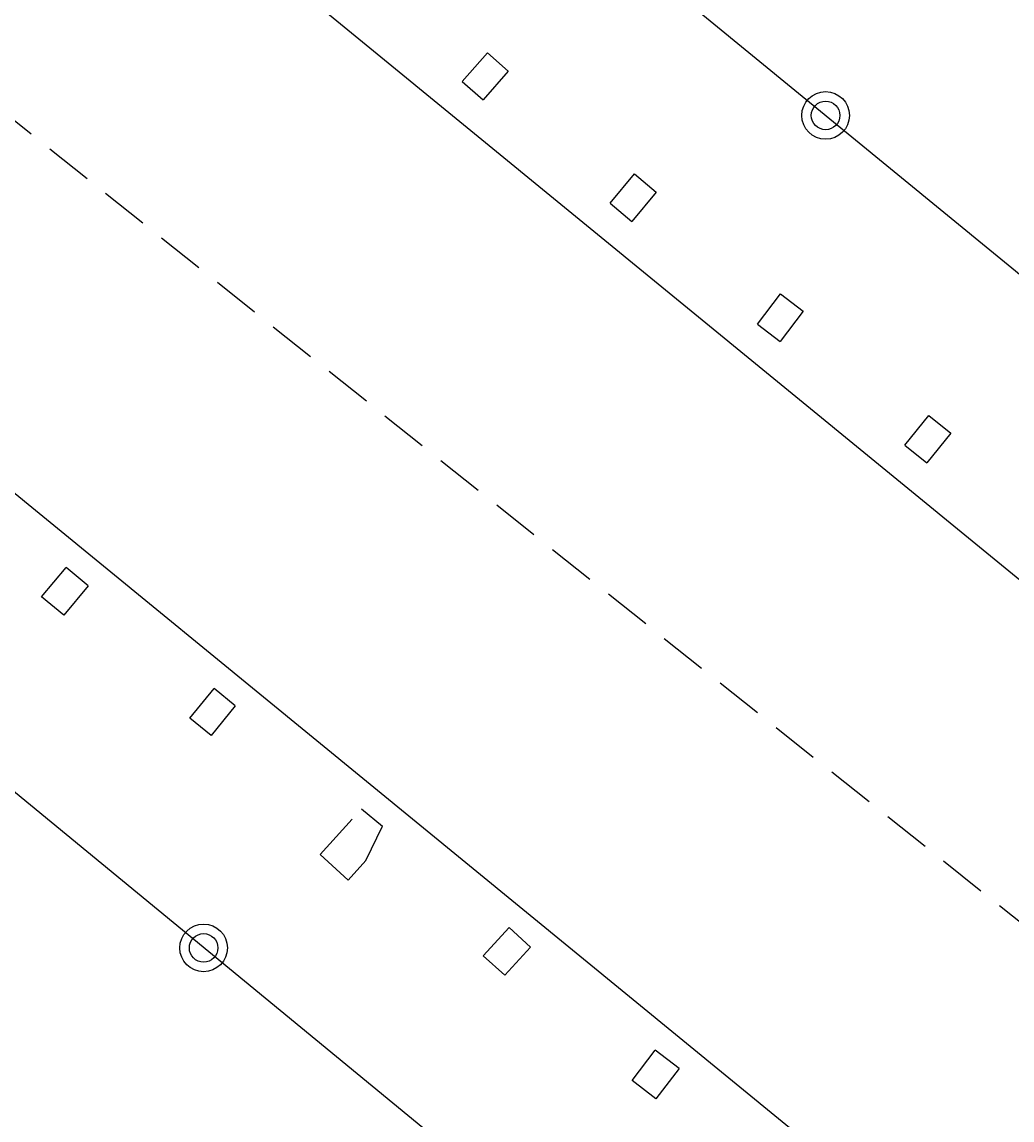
# Model space of a CAD drawing. Header units: millimetres. Extents: x 133000 to 134000, y 143000 to 144000.
# Drawn here: x 133429.76 to 133440.15, y 143520.55 to 143532.08 of the extents above; entities that cross this region are included whole.
import ezdxf

# ---------------------------------------------------------------- set-up
doc = ezdxf.new("R2010")
doc.units = ezdxf.units.MM
doc.linetypes.add('DASHED', pattern=[0.75, 0.5, -0.25])
doc.layers.get('0').update_dxf_attribs({"linetype": 'CONTINUOUS'})
for name, color, linetype in [('W0001', 6, 'DASHED'), ('W0112', 1, 'DASHED'), ('W0310', 3, 'CONTINUOUS'), ('W0322', 7, 'CONTINUOUS')]:
    doc.layers.add(name, color=color, linetype=linetype)
doc.linetypes.add('ZIGZAG', pattern='A,0.00254,-5.08,[131,ltypeshp.shx,S=5.08,R=0,X=-5.08,Y=0],-10.16,[131,ltypeshp.shx,S=5.08,R=180,X=5.08,Y=0],-5.08', length=20.32254)

# ---------------------------------------------------------------- blocks, each defined once
blk = doc.blocks.new('t322o')
at = {"color": 0, "linetype": 'Continuous'}
for radius in [0.25, 0.15]:
    blk.add_circle((0, 0), radius, dxfattribs=at)

msp = doc.modelspace()

# ---------------------------------------------------------------- linework, layer by layer
at = {"layer": 'W0001'}
msp.add_lwpolyline([(133580.059, 143366.767), (133585.968, 143369.599), (133591.434, 143373.411), (133595.886, 143376.989), (133595.96, 143387.09), (133595.959, 143400.914), (133585.436, 143410.84), (133563.072, 143426.437), (133538.29, 143444.926), (133507.926, 143468.629), (133493.844, 143478.552), (133482.183, 143489.164), (133458.598, 143508.004), (133427.776, 143532.555), (133397.513, 143556.847), (133378.352, 143572.04)], dxfattribs=at)
at = {"layer": 'W0112'}
for points in [[(133434.38, 143531.454), (133434.645, 143531.754), (133434.863, 143531.561), (133434.599, 143531.261), (133434.599, 143531.261), (133434.599, 143531.261), (133434.599, 143531.261), (133434.599, 143531.261), (133434.599, 143531.261), (133434.599, 143531.261), (133434.599, 143531.261), (133434.599, 143531.261), (133434.599, 143531.261), (133434.599, 143531.261), (133434.599, 143531.261), (133434.599, 143531.261), (133434.599, 143531.261), (133434.599, 143531.261), (133434.599, 143531.261), (133434.599, 143531.261), (133434.599, 143531.261), (133434.599, 143531.261), (133434.599, 143531.261), (133434.599, 143531.261), (133434.599, 143531.261), (133434.599, 143531.261), (133434.599, 143531.261), (133434.599, 143531.261), (133434.599, 143531.261), (133434.599, 143531.261), (133434.599, 143531.261), (133434.599, 143531.261), (133434.599, 143531.261), (133434.599, 143531.261), (133434.599, 143531.261), (133434.599, 143531.261), (133434.599, 143531.261), (133434.599, 143531.261), (133434.599, 143531.261), (133434.599, 143531.261), (133434.599, 143531.261), (133434.599, 143531.261), (133434.599, 143531.261), (133434.599, 143531.261), (133434.599, 143531.261), (133434.599, 143531.261), (133434.599, 143531.261), (133434.599, 143531.261), (133434.599, 143531.261), (133434.599, 143531.261), (133434.599, 143531.261), (133434.599, 143531.261), (133434.599, 143531.261), (133434.599, 143531.261), (133434.599, 143531.261), (133434.599, 143531.261), (133434.599, 143531.261), (133434.599, 143531.261), (133434.599, 143531.261), (133434.599, 143531.261), (133434.599, 143531.261), (133434.599, 143531.261), (133434.599, 143531.261), (133434.599, 143531.261), (133434.599, 143531.261), (133434.599, 143531.261), (133434.599, 143531.261), (133434.599, 143531.261), (133434.599, 143531.261), (133434.599, 143531.261), (133434.599, 143531.261), (133434.599, 143531.261), (133434.599, 143531.261), (133434.599, 143531.261), (133434.599, 143531.261), (133434.599, 143531.261), (133434.599, 143531.261), (133434.599, 143531.261), (133434.599, 143531.261), (133434.599, 143531.261), (133434.599, 143531.261), (133434.599, 143531.261), (133434.599, 143531.261), (133434.599, 143531.261), (133434.599, 143531.261), (133434.599, 143531.261), (133434.599, 143531.261), (133434.599, 143531.261), (133434.599, 143531.261), (133434.599, 143531.261), (133434.599, 143531.261), (133434.599, 143531.261), (133434.599, 143531.261), (133434.599, 143531.261), (133434.599, 143531.261), (133434.599, 143531.261), (133434.599, 143531.261), (133434.599, 143531.261), (133434.599, 143531.261), (133434.599, 143531.261), (133434.599, 143531.261), (133434.599, 143531.261), (133434.599, 143531.261), (133434.599, 143531.261), (133434.599, 143531.261), (133434.599, 143531.261), (133434.599, 143531.261), (133434.599, 143531.261), (133434.599, 143531.261), (133434.599, 143531.261), (133434.599, 143531.261), (133434.599, 143531.261), (133434.599, 143531.261), (133434.599, 143531.261), (133434.599, 143531.261), (133434.599, 143531.261), (133434.599, 143531.261), (133434.599, 143531.261), (133434.599, 143531.261), (133434.599, 143531.261)], [(133434.38, 143531.454), (133434.599, 143531.261), (133434.599, 143531.261), (133434.599, 143531.261), (133434.599, 143531.261), (133434.599, 143531.261), (133434.599, 143531.261), (133434.599, 143531.261), (133434.599, 143531.261), (133434.599, 143531.261), (133434.599, 143531.261), (133434.599, 143531.261), (133434.599, 143531.261), (133434.599, 143531.261), (133434.599, 143531.261), (133434.599, 143531.261), (133434.599, 143531.261), (133434.599, 143531.261), (133434.599, 143531.261), (133434.599, 143531.261), (133434.599, 143531.261), (133434.599, 143531.261), (133434.599, 143531.261), (133434.599, 143531.261), (133434.599, 143531.261), (133434.599, 143531.261), (133434.599, 143531.261), (133434.599, 143531.261), (133434.599, 143531.261), (133434.599, 143531.261), (133434.599, 143531.261), (133434.599, 143531.261), (133434.599, 143531.261), (133434.599, 143531.261), (133434.599, 143531.261), (133434.599, 143531.261), (133434.599, 143531.261), (133434.599, 143531.261), (133434.599, 143531.261), (133434.599, 143531.261), (133434.599, 143531.261), (133434.599, 143531.261), (133434.599, 143531.261), (133434.599, 143531.261), (133434.599, 143531.261), (133434.599, 143531.261), (133434.599, 143531.261), (133434.599, 143531.261), (133434.599, 143531.261), (133434.599, 143531.261), (133434.599, 143531.261), (133434.599, 143531.261), (133434.599, 143531.261), (133434.599, 143531.261), (133434.599, 143531.261), (133434.599, 143531.261), (133434.599, 143531.261), (133434.599, 143531.261), (133434.599, 143531.261), (133434.599, 143531.261), (133434.599, 143531.261), (133434.599, 143531.261), (133434.599, 143531.261), (133434.599, 143531.261), (133434.599, 143531.261), (133434.599, 143531.261), (133434.599, 143531.261), (133434.599, 143531.261), (133434.599, 143531.261), (133434.599, 143531.261), (133434.599, 143531.261), (133434.599, 143531.261), (133434.599, 143531.261), (133434.599, 143531.261), (133434.599, 143531.261), (133434.599, 143531.261), (133434.599, 143531.261), (133434.599, 143531.261), (133434.599, 143531.261), (133434.599, 143531.261), (133434.599, 143531.261), (133434.599, 143531.261), (133434.599, 143531.261), (133434.599, 143531.261), (133434.599, 143531.261), (133434.599, 143531.261), (133434.599, 143531.261), (133434.599, 143531.261), (133434.599, 143531.261), (133434.599, 143531.261), (133434.599, 143531.261), (133434.599, 143531.261), (133434.599, 143531.261), (133434.599, 143531.261), (133434.599, 143531.261), (133434.599, 143531.261), (133434.599, 143531.261), (133434.599, 143531.261), (133434.599, 143531.261), (133434.599, 143531.261), (133434.599, 143531.261), (133434.599, 143531.261), (133434.599, 143531.261), (133434.599, 143531.261), (133434.599, 143531.261), (133434.599, 143531.261), (133434.599, 143531.261), (133434.599, 143531.261), (133434.599, 143531.261), (133434.599, 143531.261), (133434.599, 143531.261), (133434.599, 143531.261), (133434.599, 143531.261), (133434.599, 143531.261), (133434.599, 143531.261), (133434.599, 143531.261), (133434.599, 143531.261), (133434.599, 143531.261), (133434.599, 143531.261), (133434.599, 143531.261)], [(133435.931, 143530.177), (133436.187, 143530.485), (133436.416, 143530.294), (133436.161, 143529.986), (133436.161, 143529.986), (133436.161, 143529.986), (133436.161, 143529.986), (133436.161, 143529.986), (133436.161, 143529.986), (133436.161, 143529.986), (133436.161, 143529.986), (133436.161, 143529.986), (133436.161, 143529.986), (133436.161, 143529.986), (133436.161, 143529.986), (133436.161, 143529.986), (133436.161, 143529.986), (133436.161, 143529.986), (133436.161, 143529.986), (133436.161, 143529.986), (133436.161, 143529.986), (133436.161, 143529.986), (133436.161, 143529.986), (133436.161, 143529.986), (133436.161, 143529.986), (133436.161, 143529.986), (133436.161, 143529.986), (133436.161, 143529.986), (133436.161, 143529.986), (133436.161, 143529.986), (133436.161, 143529.986), (133436.161, 143529.986), (133436.161, 143529.986), (133436.161, 143529.986), (133436.161, 143529.986), (133436.161, 143529.986), (133436.161, 143529.986), (133436.161, 143529.986), (133436.161, 143529.986), (133436.161, 143529.986), (133436.161, 143529.986), (133436.161, 143529.986), (133436.161, 143529.986), (133436.161, 143529.986), (133436.161, 143529.986), (133436.161, 143529.986), (133436.161, 143529.986), (133436.161, 143529.986), (133436.161, 143529.986), (133436.161, 143529.986), (133436.161, 143529.986), (133436.161, 143529.986), (133436.161, 143529.986), (133436.161, 143529.986), (133436.161, 143529.986), (133436.161, 143529.986), (133436.161, 143529.986), (133436.161, 143529.986), (133436.161, 143529.986), (133436.161, 143529.986), (133436.161, 143529.986), (133436.161, 143529.986), (133436.161, 143529.986), (133436.161, 143529.986), (133436.161, 143529.986), (133436.161, 143529.986), (133436.161, 143529.986), (133436.161, 143529.986), (133436.161, 143529.986), (133436.161, 143529.986), (133436.161, 143529.986), (133436.161, 143529.986), (133436.161, 143529.986), (133436.161, 143529.986), (133436.161, 143529.986), (133436.161, 143529.986), (133436.161, 143529.986), (133436.161, 143529.986), (133436.161, 143529.986), (133436.161, 143529.986), (133436.161, 143529.986), (133436.161, 143529.986), (133436.161, 143529.986), (133436.161, 143529.986), (133436.161, 143529.986), (133436.161, 143529.986), (133436.161, 143529.986), (133436.161, 143529.986), (133436.161, 143529.986), (133436.161, 143529.986), (133436.161, 143529.986), (133436.161, 143529.986), (133436.161, 143529.986), (133436.161, 143529.986), (133436.161, 143529.986), (133436.161, 143529.986), (133436.161, 143529.986), (133436.161, 143529.986), (133436.161, 143529.986), (133436.161, 143529.986), (133436.161, 143529.986), (133436.161, 143529.986), (133436.161, 143529.986), (133436.161, 143529.986), (133436.161, 143529.986), (133436.161, 143529.986), (133436.161, 143529.986), (133436.161, 143529.986), (133436.161, 143529.986), (133436.161, 143529.986), (133436.161, 143529.986), (133436.161, 143529.986), (133436.161, 143529.986), (133436.161, 143529.986), (133436.161, 143529.986), (133436.161, 143529.986), (133436.161, 143529.986), (133436.161, 143529.986), (133436.161, 143529.986), (133436.161, 143529.986)], [(133435.931, 143530.177), (133436.161, 143529.986), (133436.161, 143529.986), (133436.161, 143529.986), (133436.161, 143529.986), (133436.161, 143529.986), (133436.161, 143529.986), (133436.161, 143529.986), (133436.161, 143529.986), (133436.161, 143529.986), (133436.161, 143529.986), (133436.161, 143529.986), (133436.161, 143529.986), (133436.161, 143529.986), (133436.161, 143529.986), (133436.161, 143529.986), (133436.161, 143529.986), (133436.161, 143529.986), (133436.161, 143529.986), (133436.161, 143529.986), (133436.161, 143529.986), (133436.161, 143529.986), (133436.161, 143529.986), (133436.161, 143529.986), (133436.161, 143529.986), (133436.161, 143529.986), (133436.161, 143529.986), (133436.161, 143529.986), (133436.161, 143529.986), (133436.161, 143529.986), (133436.161, 143529.986), (133436.161, 143529.986), (133436.161, 143529.986), (133436.161, 143529.986), (133436.161, 143529.986), (133436.161, 143529.986), (133436.161, 143529.986), (133436.161, 143529.986), (133436.161, 143529.986), (133436.161, 143529.986), (133436.161, 143529.986), (133436.161, 143529.986), (133436.161, 143529.986), (133436.161, 143529.986), (133436.161, 143529.986), (133436.161, 143529.986), (133436.161, 143529.986), (133436.161, 143529.986), (133436.161, 143529.986), (133436.161, 143529.986), (133436.161, 143529.986), (133436.161, 143529.986), (133436.161, 143529.986), (133436.161, 143529.986), (133436.161, 143529.986), (133436.161, 143529.986), (133436.161, 143529.986), (133436.161, 143529.986), (133436.161, 143529.986), (133436.161, 143529.986), (133436.161, 143529.986), (133436.161, 143529.986), (133436.161, 143529.986), (133436.161, 143529.986), (133436.161, 143529.986), (133436.161, 143529.986), (133436.161, 143529.986), (133436.161, 143529.986), (133436.161, 143529.986), (133436.161, 143529.986), (133436.161, 143529.986), (133436.161, 143529.986), (133436.161, 143529.986), (133436.161, 143529.986), (133436.161, 143529.986), (133436.161, 143529.986), (133436.161, 143529.986), (133436.161, 143529.986), (133436.161, 143529.986), (133436.161, 143529.986), (133436.161, 143529.986), (133436.161, 143529.986), (133436.161, 143529.986), (133436.161, 143529.986), (133436.161, 143529.986), (133436.161, 143529.986), (133436.161, 143529.986), (133436.161, 143529.986), (133436.161, 143529.986), (133436.161, 143529.986), (133436.161, 143529.986), (133436.161, 143529.986), (133436.161, 143529.986), (133436.161, 143529.986), (133436.161, 143529.986), (133436.161, 143529.986), (133436.161, 143529.986), (133436.161, 143529.986), (133436.161, 143529.986), (133436.161, 143529.986), (133436.161, 143529.986), (133436.161, 143529.986), (133436.161, 143529.986), (133436.161, 143529.986), (133436.161, 143529.986), (133436.161, 143529.986), (133436.161, 143529.986), (133436.161, 143529.986), (133436.161, 143529.986), (133436.161, 143529.986), (133436.161, 143529.986), (133436.161, 143529.986), (133436.161, 143529.986), (133436.161, 143529.986), (133436.161, 143529.986), (133436.161, 143529.986), (133436.161, 143529.986), (133436.161, 143529.986), (133436.161, 143529.986), (133436.161, 143529.986)], [(133437.479, 143528.907), (133437.721, 143529.225), (133437.96, 143529.044), (133437.718, 143528.725), (133437.718, 143528.725), (133437.718, 143528.725), (133437.718, 143528.725), (133437.718, 143528.725), (133437.718, 143528.725), (133437.718, 143528.725), (133437.718, 143528.725), (133437.718, 143528.725), (133437.718, 143528.725), (133437.718, 143528.725), (133437.718, 143528.725), (133437.718, 143528.725), (133437.718, 143528.725), (133437.718, 143528.725), (133437.718, 143528.725), (133437.718, 143528.725), (133437.718, 143528.725), (133437.718, 143528.725), (133437.718, 143528.725), (133437.718, 143528.725), (133437.718, 143528.725), (133437.718, 143528.725), (133437.718, 143528.725), (133437.718, 143528.725), (133437.718, 143528.725), (133437.718, 143528.725), (133437.718, 143528.725), (133437.718, 143528.725), (133437.718, 143528.725), (133437.718, 143528.725), (133437.718, 143528.725), (133437.718, 143528.725), (133437.718, 143528.725), (133437.718, 143528.725), (133437.718, 143528.725), (133437.718, 143528.725), (133437.718, 143528.725), (133437.718, 143528.725), (133437.718, 143528.725), (133437.718, 143528.725), (133437.718, 143528.725), (133437.718, 143528.725), (133437.718, 143528.725), (133437.718, 143528.725), (133437.718, 143528.725), (133437.718, 143528.725), (133437.718, 143528.725), (133437.718, 143528.725), (133437.718, 143528.725), (133437.718, 143528.725), (133437.718, 143528.725), (133437.718, 143528.725), (133437.718, 143528.725), (133437.718, 143528.725), (133437.718, 143528.725), (133437.718, 143528.725), (133437.718, 143528.725), (133437.718, 143528.725), (133437.718, 143528.725), (133437.718, 143528.725), (133437.718, 143528.725), (133437.718, 143528.725), (133437.718, 143528.725), (133437.718, 143528.725), (133437.718, 143528.725), (133437.718, 143528.725), (133437.718, 143528.725), (133437.718, 143528.725), (133437.718, 143528.725), (133437.718, 143528.725), (133437.718, 143528.725), (133437.718, 143528.725), (133437.718, 143528.725), (133437.718, 143528.725), (133437.718, 143528.725), (133437.718, 143528.725), (133437.718, 143528.725), (133437.718, 143528.725), (133437.718, 143528.725), (133437.718, 143528.725), (133437.718, 143528.725), (133437.718, 143528.725), (133437.718, 143528.725), (133437.718, 143528.725), (133437.718, 143528.725), (133437.718, 143528.725), (133437.718, 143528.725), (133437.718, 143528.725), (133437.718, 143528.725), (133437.718, 143528.725), (133437.718, 143528.725), (133437.718, 143528.725), (133437.718, 143528.725), (133437.718, 143528.725), (133437.718, 143528.725), (133437.718, 143528.725), (133437.718, 143528.725), (133437.718, 143528.725), (133437.718, 143528.725), (133437.718, 143528.725), (133437.718, 143528.725), (133437.718, 143528.725), (133437.718, 143528.725), (133437.718, 143528.725), (133437.718, 143528.725), (133437.718, 143528.725), (133437.718, 143528.725), (133437.718, 143528.725), (133437.718, 143528.725), (133437.718, 143528.725), (133437.718, 143528.725), (133437.718, 143528.725), (133437.718, 143528.725), (133437.718, 143528.725), (133437.718, 143528.725), (133437.718, 143528.725)], [(133437.479, 143528.907), (133437.718, 143528.725), (133437.718, 143528.725), (133437.718, 143528.725), (133437.718, 143528.725), (133437.718, 143528.725), (133437.718, 143528.725), (133437.718, 143528.725), (133437.718, 143528.725), (133437.718, 143528.725), (133437.718, 143528.725), (133437.718, 143528.725), (133437.718, 143528.725), (133437.718, 143528.725), (133437.718, 143528.725), (133437.718, 143528.725), (133437.718, 143528.725), (133437.718, 143528.725), (133437.718, 143528.725), (133437.718, 143528.725), (133437.718, 143528.725), (133437.718, 143528.725), (133437.718, 143528.725), (133437.718, 143528.725), (133437.718, 143528.725), (133437.718, 143528.725), (133437.718, 143528.725), (133437.718, 143528.725), (133437.718, 143528.725), (133437.718, 143528.725), (133437.718, 143528.725), (133437.718, 143528.725), (133437.718, 143528.725), (133437.718, 143528.725), (133437.718, 143528.725), (133437.718, 143528.725), (133437.718, 143528.725), (133437.718, 143528.725), (133437.718, 143528.725), (133437.718, 143528.725), (133437.718, 143528.725), (133437.718, 143528.725), (133437.718, 143528.725), (133437.718, 143528.725), (133437.718, 143528.725), (133437.718, 143528.725), (133437.718, 143528.725), (133437.718, 143528.725), (133437.718, 143528.725), (133437.718, 143528.725), (133437.718, 143528.725), (133437.718, 143528.725), (133437.718, 143528.725), (133437.718, 143528.725), (133437.718, 143528.725), (133437.718, 143528.725), (133437.718, 143528.725), (133437.718, 143528.725), (133437.718, 143528.725), (133437.718, 143528.725), (133437.718, 143528.725), (133437.718, 143528.725), (133437.718, 143528.725), (133437.718, 143528.725), (133437.718, 143528.725), (133437.718, 143528.725), (133437.718, 143528.725), (133437.718, 143528.725), (133437.718, 143528.725), (133437.718, 143528.725), (133437.718, 143528.725), (133437.718, 143528.725), (133437.718, 143528.725), (133437.718, 143528.725), (133437.718, 143528.725), (133437.718, 143528.725), (133437.718, 143528.725), (133437.718, 143528.725), (133437.718, 143528.725), (133437.718, 143528.725), (133437.718, 143528.725), (133437.718, 143528.725), (133437.718, 143528.725), (133437.718, 143528.725), (133437.718, 143528.725), (133437.718, 143528.725), (133437.718, 143528.725), (133437.718, 143528.725), (133437.718, 143528.725), (133437.718, 143528.725), (133437.718, 143528.725), (133437.718, 143528.725), (133437.718, 143528.725), (133437.718, 143528.725), (133437.718, 143528.725), (133437.718, 143528.725), (133437.718, 143528.725), (133437.718, 143528.725), (133437.718, 143528.725), (133437.718, 143528.725), (133437.718, 143528.725), (133437.718, 143528.725), (133437.718, 143528.725), (133437.718, 143528.725), (133437.718, 143528.725), (133437.718, 143528.725), (133437.718, 143528.725), (133437.718, 143528.725), (133437.718, 143528.725), (133437.718, 143528.725), (133437.718, 143528.725), (133437.718, 143528.725), (133437.718, 143528.725), (133437.718, 143528.725), (133437.718, 143528.725), (133437.718, 143528.725), (133437.718, 143528.725), (133437.718, 143528.725), (133437.718, 143528.725), (133437.718, 143528.725)], [(133439.027, 143527.638), (133439.278, 143527.949), (133439.51, 143527.762), (133439.259, 143527.451), (133439.259, 143527.451), (133439.259, 143527.451), (133439.259, 143527.451), (133439.259, 143527.451), (133439.259, 143527.451), (133439.259, 143527.451), (133439.259, 143527.451), (133439.259, 143527.451), (133439.259, 143527.451), (133439.259, 143527.451), (133439.259, 143527.451), (133439.259, 143527.451), (133439.259, 143527.451), (133439.259, 143527.451), (133439.259, 143527.451), (133439.259, 143527.451), (133439.259, 143527.451), (133439.259, 143527.451), (133439.259, 143527.451), (133439.259, 143527.451), (133439.259, 143527.451), (133439.259, 143527.451), (133439.259, 143527.451), (133439.259, 143527.451), (133439.259, 143527.451), (133439.259, 143527.451), (133439.259, 143527.451), (133439.259, 143527.451), (133439.259, 143527.451), (133439.259, 143527.451), (133439.259, 143527.451), (133439.259, 143527.451), (133439.259, 143527.451), (133439.259, 143527.451), (133439.259, 143527.451), (133439.259, 143527.451), (133439.259, 143527.451), (133439.259, 143527.451), (133439.259, 143527.451), (133439.259, 143527.451), (133439.259, 143527.451), (133439.259, 143527.451), (133439.259, 143527.451), (133439.259, 143527.451), (133439.259, 143527.451), (133439.259, 143527.451), (133439.259, 143527.451), (133439.259, 143527.451), (133439.259, 143527.451), (133439.259, 143527.451), (133439.259, 143527.451), (133439.259, 143527.451), (133439.259, 143527.451), (133439.259, 143527.451), (133439.259, 143527.451), (133439.259, 143527.451), (133439.259, 143527.451), (133439.259, 143527.451), (133439.259, 143527.451), (133439.259, 143527.451), (133439.259, 143527.451), (133439.259, 143527.451), (133439.259, 143527.451), (133439.259, 143527.451), (133439.259, 143527.451), (133439.259, 143527.451), (133439.259, 143527.451), (133439.259, 143527.451), (133439.259, 143527.451), (133439.259, 143527.451), (133439.259, 143527.451), (133439.259, 143527.451), (133439.259, 143527.451), (133439.259, 143527.451), (133439.259, 143527.451), (133439.259, 143527.451), (133439.259, 143527.451), (133439.259, 143527.451), (133439.259, 143527.451), (133439.259, 143527.451), (133439.259, 143527.451), (133439.259, 143527.451), (133439.259, 143527.451), (133439.259, 143527.451), (133439.259, 143527.451), (133439.259, 143527.451), (133439.259, 143527.451), (133439.259, 143527.451), (133439.259, 143527.451), (133439.259, 143527.451), (133439.259, 143527.451), (133439.259, 143527.451), (133439.259, 143527.451), (133439.259, 143527.451), (133439.259, 143527.451), (133439.259, 143527.451), (133439.259, 143527.451), (133439.259, 143527.451), (133439.259, 143527.451), (133439.259, 143527.451), (133439.259, 143527.451), (133439.259, 143527.451), (133439.259, 143527.451), (133439.259, 143527.451), (133439.259, 143527.451), (133439.259, 143527.451), (133439.259, 143527.451), (133439.259, 143527.451), (133439.259, 143527.451), (133439.259, 143527.451), (133439.259, 143527.451), (133439.259, 143527.451), (133439.259, 143527.451), (133439.259, 143527.451), (133439.259, 143527.451), (133439.259, 143527.451)], [(133439.027, 143527.638), (133439.259, 143527.451), (133439.259, 143527.451), (133439.259, 143527.451), (133439.259, 143527.451), (133439.259, 143527.451), (133439.259, 143527.451), (133439.259, 143527.451), (133439.259, 143527.451), (133439.259, 143527.451), (133439.259, 143527.451), (133439.259, 143527.451), (133439.259, 143527.451), (133439.259, 143527.451), (133439.259, 143527.451), (133439.259, 143527.451), (133439.259, 143527.451), (133439.259, 143527.451), (133439.259, 143527.451), (133439.259, 143527.451), (133439.259, 143527.451), (133439.259, 143527.451), (133439.259, 143527.451), (133439.259, 143527.451), (133439.259, 143527.451), (133439.259, 143527.451), (133439.259, 143527.451), (133439.259, 143527.451), (133439.259, 143527.451), (133439.259, 143527.451), (133439.259, 143527.451), (133439.259, 143527.451), (133439.259, 143527.451), (133439.259, 143527.451), (133439.259, 143527.451), (133439.259, 143527.451), (133439.259, 143527.451), (133439.259, 143527.451), (133439.259, 143527.451), (133439.259, 143527.451), (133439.259, 143527.451), (133439.259, 143527.451), (133439.259, 143527.451), (133439.259, 143527.451), (133439.259, 143527.451), (133439.259, 143527.451), (133439.259, 143527.451), (133439.259, 143527.451), (133439.259, 143527.451), (133439.259, 143527.451), (133439.259, 143527.451), (133439.259, 143527.451), (133439.259, 143527.451), (133439.259, 143527.451), (133439.259, 143527.451), (133439.259, 143527.451), (133439.259, 143527.451), (133439.259, 143527.451), (133439.259, 143527.451), (133439.259, 143527.451), (133439.259, 143527.451), (133439.259, 143527.451), (133439.259, 143527.451), (133439.259, 143527.451), (133439.259, 143527.451), (133439.259, 143527.451), (133439.259, 143527.451), (133439.259, 143527.451), (133439.259, 143527.451), (133439.259, 143527.451), (133439.259, 143527.451), (133439.259, 143527.451), (133439.259, 143527.451), (133439.259, 143527.451), (133439.259, 143527.451), (133439.259, 143527.451), (133439.259, 143527.451), (133439.259, 143527.451), (133439.259, 143527.451), (133439.259, 143527.451), (133439.259, 143527.451), (133439.259, 143527.451), (133439.259, 143527.451), (133439.259, 143527.451), (133439.259, 143527.451), (133439.259, 143527.451), (133439.259, 143527.451), (133439.259, 143527.451), (133439.259, 143527.451), (133439.259, 143527.451), (133439.259, 143527.451), (133439.259, 143527.451), (133439.259, 143527.451), (133439.259, 143527.451), (133439.259, 143527.451), (133439.259, 143527.451), (133439.259, 143527.451), (133439.259, 143527.451), (133439.259, 143527.451), (133439.259, 143527.451), (133439.259, 143527.451), (133439.259, 143527.451), (133439.259, 143527.451), (133439.259, 143527.451), (133439.259, 143527.451), (133439.259, 143527.451), (133439.259, 143527.451), (133439.259, 143527.451), (133439.259, 143527.451), (133439.259, 143527.451), (133439.259, 143527.451), (133439.259, 143527.451), (133439.259, 143527.451), (133439.259, 143527.451), (133439.259, 143527.451), (133439.259, 143527.451), (133439.259, 143527.451), (133439.259, 143527.451), (133439.259, 143527.451), (133439.259, 143527.451)], [(133430.452, 143526.159), (133430.197, 143525.851), (133429.963, 143526.045), (133430.219, 143526.353), (133430.219, 143526.353), (133430.219, 143526.353), (133430.219, 143526.353), (133430.219, 143526.353), (133430.219, 143526.353), (133430.219, 143526.353), (133430.219, 143526.353), (133430.219, 143526.353), (133430.219, 143526.353), (133430.219, 143526.353), (133430.219, 143526.353), (133430.219, 143526.353), (133430.219, 143526.353), (133430.219, 143526.353), (133430.219, 143526.353), (133430.219, 143526.353), (133430.219, 143526.353), (133430.219, 143526.353), (133430.219, 143526.353), (133430.219, 143526.353), (133430.219, 143526.353), (133430.219, 143526.353), (133430.219, 143526.353), (133430.219, 143526.353), (133430.219, 143526.353), (133430.219, 143526.353), (133430.219, 143526.353), (133430.219, 143526.353), (133430.219, 143526.353), (133430.219, 143526.353), (133430.219, 143526.353), (133430.219, 143526.353), (133430.219, 143526.353), (133430.219, 143526.353), (133430.219, 143526.353), (133430.219, 143526.353), (133430.219, 143526.353), (133430.219, 143526.353), (133430.219, 143526.353), (133430.219, 143526.353), (133430.219, 143526.353), (133430.219, 143526.353), (133430.219, 143526.353), (133430.219, 143526.353), (133430.219, 143526.353), (133430.219, 143526.353), (133430.219, 143526.353), (133430.219, 143526.353), (133430.219, 143526.353), (133430.219, 143526.353), (133430.219, 143526.353), (133430.219, 143526.353), (133430.219, 143526.353), (133430.219, 143526.353), (133430.219, 143526.353), (133430.219, 143526.353), (133430.219, 143526.353), (133430.219, 143526.353), (133430.219, 143526.353), (133430.219, 143526.353), (133430.219, 143526.353), (133430.219, 143526.353), (133430.219, 143526.353), (133430.219, 143526.353), (133430.219, 143526.353), (133430.219, 143526.353), (133430.219, 143526.353), (133430.219, 143526.353), (133430.219, 143526.353), (133430.219, 143526.353), (133430.219, 143526.353), (133430.219, 143526.353), (133430.219, 143526.353), (133430.219, 143526.353), (133430.219, 143526.353), (133430.219, 143526.353), (133430.219, 143526.353), (133430.219, 143526.353), (133430.219, 143526.353), (133430.219, 143526.353), (133430.219, 143526.353), (133430.219, 143526.353), (133430.219, 143526.353), (133430.219, 143526.353), (133430.219, 143526.353), (133430.219, 143526.353), (133430.219, 143526.353), (133430.219, 143526.353), (133430.219, 143526.353), (133430.219, 143526.353), (133430.219, 143526.353), (133430.219, 143526.353), (133430.219, 143526.353), (133430.219, 143526.353), (133430.219, 143526.353), (133430.219, 143526.353), (133430.219, 143526.353), (133430.219, 143526.353), (133430.219, 143526.353), (133430.219, 143526.353), (133430.219, 143526.353), (133430.219, 143526.353), (133430.219, 143526.353), (133430.219, 143526.353), (133430.219, 143526.353), (133430.219, 143526.353), (133430.219, 143526.353), (133430.219, 143526.353), (133430.219, 143526.353), (133430.219, 143526.353), (133430.219, 143526.353), (133430.219, 143526.353), (133430.219, 143526.353), (133430.219, 143526.353), (133430.219, 143526.353), (133430.219, 143526.353)], [(133430.452, 143526.159), (133430.219, 143526.353), (133430.219, 143526.353), (133430.219, 143526.353), (133430.219, 143526.353), (133430.219, 143526.353), (133430.219, 143526.353), (133430.219, 143526.353), (133430.219, 143526.353), (133430.219, 143526.353), (133430.219, 143526.353), (133430.219, 143526.353), (133430.219, 143526.353), (133430.219, 143526.353), (133430.219, 143526.353), (133430.219, 143526.353), (133430.219, 143526.353), (133430.219, 143526.353), (133430.219, 143526.353), (133430.219, 143526.353), (133430.219, 143526.353), (133430.219, 143526.353), (133430.219, 143526.353), (133430.219, 143526.353), (133430.219, 143526.353), (133430.219, 143526.353), (133430.219, 143526.353), (133430.219, 143526.353), (133430.219, 143526.353), (133430.219, 143526.353), (133430.219, 143526.353), (133430.219, 143526.353), (133430.219, 143526.353), (133430.219, 143526.353), (133430.219, 143526.353), (133430.219, 143526.353), (133430.219, 143526.353), (133430.219, 143526.353), (133430.219, 143526.353), (133430.219, 143526.353), (133430.219, 143526.353), (133430.219, 143526.353), (133430.219, 143526.353), (133430.219, 143526.353), (133430.219, 143526.353), (133430.219, 143526.353), (133430.219, 143526.353), (133430.219, 143526.353), (133430.219, 143526.353), (133430.219, 143526.353), (133430.219, 143526.353), (133430.219, 143526.353), (133430.219, 143526.353), (133430.219, 143526.353), (133430.219, 143526.353), (133430.219, 143526.353), (133430.219, 143526.353), (133430.219, 143526.353), (133430.219, 143526.353), (133430.219, 143526.353), (133430.219, 143526.353), (133430.219, 143526.353), (133430.219, 143526.353), (133430.219, 143526.353), (133430.219, 143526.353), (133430.219, 143526.353), (133430.219, 143526.353), (133430.219, 143526.353), (133430.219, 143526.353), (133430.219, 143526.353), (133430.219, 143526.353), (133430.219, 143526.353), (133430.219, 143526.353), (133430.219, 143526.353), (133430.219, 143526.353), (133430.219, 143526.353), (133430.219, 143526.353), (133430.219, 143526.353), (133430.219, 143526.353), (133430.219, 143526.353), (133430.219, 143526.353), (133430.219, 143526.353), (133430.219, 143526.353), (133430.219, 143526.353), (133430.219, 143526.353), (133430.219, 143526.353), (133430.219, 143526.353), (133430.219, 143526.353), (133430.219, 143526.353), (133430.219, 143526.353), (133430.219, 143526.353), (133430.219, 143526.353), (133430.219, 143526.353), (133430.219, 143526.353), (133430.219, 143526.353), (133430.219, 143526.353), (133430.219, 143526.353), (133430.219, 143526.353), (133430.219, 143526.353), (133430.219, 143526.353), (133430.219, 143526.353), (133430.219, 143526.353), (133430.219, 143526.353), (133430.219, 143526.353), (133430.219, 143526.353), (133430.219, 143526.353), (133430.219, 143526.353), (133430.219, 143526.353), (133430.219, 143526.353), (133430.219, 143526.353), (133430.219, 143526.353), (133430.219, 143526.353), (133430.219, 143526.353), (133430.219, 143526.353), (133430.219, 143526.353), (133430.219, 143526.353), (133430.219, 143526.353), (133430.219, 143526.353), (133430.219, 143526.353), (133430.219, 143526.353)], [(133431.995, 143524.9), (133431.742, 143524.59), (133431.52, 143524.771), (133431.773, 143525.081), (133431.773, 143525.081), (133431.773, 143525.081), (133431.773, 143525.081), (133431.773, 143525.081), (133431.773, 143525.081), (133431.773, 143525.081), (133431.773, 143525.081), (133431.773, 143525.081), (133431.773, 143525.081), (133431.773, 143525.081), (133431.773, 143525.081), (133431.773, 143525.081), (133431.773, 143525.081), (133431.773, 143525.081), (133431.773, 143525.081), (133431.773, 143525.081), (133431.773, 143525.081), (133431.773, 143525.081), (133431.773, 143525.081), (133431.773, 143525.081), (133431.773, 143525.081), (133431.773, 143525.081), (133431.773, 143525.081), (133431.773, 143525.081), (133431.773, 143525.081), (133431.773, 143525.081), (133431.773, 143525.081), (133431.773, 143525.081), (133431.773, 143525.081), (133431.773, 143525.081), (133431.773, 143525.081), (133431.773, 143525.081), (133431.773, 143525.081), (133431.773, 143525.081), (133431.773, 143525.081), (133431.773, 143525.081), (133431.773, 143525.081), (133431.773, 143525.081), (133431.773, 143525.081), (133431.773, 143525.081), (133431.773, 143525.081), (133431.773, 143525.081), (133431.773, 143525.081), (133431.773, 143525.081), (133431.773, 143525.081), (133431.773, 143525.081), (133431.773, 143525.081), (133431.773, 143525.081), (133431.773, 143525.081), (133431.773, 143525.081), (133431.773, 143525.081), (133431.773, 143525.081), (133431.773, 143525.081), (133431.773, 143525.081), (133431.773, 143525.081), (133431.773, 143525.081), (133431.773, 143525.081), (133431.773, 143525.081), (133431.773, 143525.081), (133431.773, 143525.081), (133431.773, 143525.081), (133431.773, 143525.081), (133431.773, 143525.081), (133431.773, 143525.081), (133431.773, 143525.081), (133431.773, 143525.081), (133431.773, 143525.081), (133431.773, 143525.081), (133431.773, 143525.081), (133431.773, 143525.081), (133431.773, 143525.081), (133431.773, 143525.081), (133431.773, 143525.081), (133431.773, 143525.081), (133431.773, 143525.081), (133431.773, 143525.081), (133431.773, 143525.081), (133431.773, 143525.081), (133431.773, 143525.081), (133431.773, 143525.081), (133431.773, 143525.081), (133431.773, 143525.081), (133431.773, 143525.081), (133431.773, 143525.081), (133431.773, 143525.081), (133431.773, 143525.081), (133431.773, 143525.081), (133431.773, 143525.081), (133431.773, 143525.081), (133431.773, 143525.081), (133431.773, 143525.081), (133431.773, 143525.081), (133431.773, 143525.081), (133431.773, 143525.081), (133431.773, 143525.081), (133431.773, 143525.081), (133431.773, 143525.081), (133431.773, 143525.081), (133431.773, 143525.081), (133431.773, 143525.081), (133431.773, 143525.081), (133431.773, 143525.081), (133431.773, 143525.081), (133431.773, 143525.081), (133431.773, 143525.081), (133431.773, 143525.081), (133431.773, 143525.081), (133431.773, 143525.081), (133431.773, 143525.081), (133431.773, 143525.081), (133431.773, 143525.081), (133431.773, 143525.081), (133431.773, 143525.081), (133431.773, 143525.081), (133431.773, 143525.081), (133431.773, 143525.081)], [(133431.995, 143524.9), (133431.773, 143525.081), (133431.773, 143525.081), (133431.773, 143525.081), (133431.773, 143525.081), (133431.773, 143525.081), (133431.773, 143525.081), (133431.773, 143525.081), (133431.773, 143525.081), (133431.773, 143525.081), (133431.773, 143525.081), (133431.773, 143525.081), (133431.773, 143525.081), (133431.773, 143525.081), (133431.773, 143525.081), (133431.773, 143525.081), (133431.773, 143525.081), (133431.773, 143525.081), (133431.773, 143525.081), (133431.773, 143525.081), (133431.773, 143525.081), (133431.773, 143525.081), (133431.773, 143525.081), (133431.773, 143525.081), (133431.773, 143525.081), (133431.773, 143525.081), (133431.773, 143525.081), (133431.773, 143525.081), (133431.773, 143525.081), (133431.773, 143525.081), (133431.773, 143525.081), (133431.773, 143525.081), (133431.773, 143525.081), (133431.773, 143525.081), (133431.773, 143525.081), (133431.773, 143525.081), (133431.773, 143525.081), (133431.773, 143525.081), (133431.773, 143525.081), (133431.773, 143525.081), (133431.773, 143525.081), (133431.773, 143525.081), (133431.773, 143525.081), (133431.773, 143525.081), (133431.773, 143525.081), (133431.773, 143525.081), (133431.773, 143525.081), (133431.773, 143525.081), (133431.773, 143525.081), (133431.773, 143525.081), (133431.773, 143525.081), (133431.773, 143525.081), (133431.773, 143525.081), (133431.773, 143525.081), (133431.773, 143525.081), (133431.773, 143525.081), (133431.773, 143525.081), (133431.773, 143525.081), (133431.773, 143525.081), (133431.773, 143525.081), (133431.773, 143525.081), (133431.773, 143525.081), (133431.773, 143525.081), (133431.773, 143525.081), (133431.773, 143525.081), (133431.773, 143525.081), (133431.773, 143525.081), (133431.773, 143525.081), (133431.773, 143525.081), (133431.773, 143525.081), (133431.773, 143525.081), (133431.773, 143525.081), (133431.773, 143525.081), (133431.773, 143525.081), (133431.773, 143525.081), (133431.773, 143525.081), (133431.773, 143525.081), (133431.773, 143525.081), (133431.773, 143525.081), (133431.773, 143525.081), (133431.773, 143525.081), (133431.773, 143525.081), (133431.773, 143525.081), (133431.773, 143525.081), (133431.773, 143525.081), (133431.773, 143525.081), (133431.773, 143525.081), (133431.773, 143525.081), (133431.773, 143525.081), (133431.773, 143525.081), (133431.773, 143525.081), (133431.773, 143525.081), (133431.773, 143525.081), (133431.773, 143525.081), (133431.773, 143525.081), (133431.773, 143525.081), (133431.773, 143525.081), (133431.773, 143525.081), (133431.773, 143525.081), (133431.773, 143525.081), (133431.773, 143525.081), (133431.773, 143525.081), (133431.773, 143525.081), (133431.773, 143525.081), (133431.773, 143525.081), (133431.773, 143525.081), (133431.773, 143525.081), (133431.773, 143525.081), (133431.773, 143525.081), (133431.773, 143525.081), (133431.773, 143525.081), (133431.773, 143525.081), (133431.773, 143525.081), (133431.773, 143525.081), (133431.773, 143525.081), (133431.773, 143525.081), (133431.773, 143525.081), (133431.773, 143525.081), (133431.773, 143525.081), (133431.773, 143525.081)], [(133432.887, 143523.341), (133433.323, 143523.821), (133433.542, 143523.637), (133433.542, 143523.637), (133433.542, 143523.637), (133433.542, 143523.637), (133433.542, 143523.637), (133433.542, 143523.637), (133433.542, 143523.637), (133433.542, 143523.637), (133433.542, 143523.637), (133433.542, 143523.637), (133433.542, 143523.637), (133433.542, 143523.637), (133433.542, 143523.637), (133433.542, 143523.637), (133433.542, 143523.637), (133433.542, 143523.637), (133433.542, 143523.637), (133433.542, 143523.637), (133433.542, 143523.637), (133433.542, 143523.637), (133433.542, 143523.637), (133433.542, 143523.637), (133433.542, 143523.637), (133433.542, 143523.637), (133433.542, 143523.637), (133433.542, 143523.637), (133433.542, 143523.637), (133433.542, 143523.637), (133433.542, 143523.637), (133433.542, 143523.637), (133433.542, 143523.637), (133433.542, 143523.637), (133433.542, 143523.637), (133433.542, 143523.637), (133433.542, 143523.637), (133433.542, 143523.637), (133433.542, 143523.637), (133433.542, 143523.637), (133433.542, 143523.637), (133433.542, 143523.637), (133433.542, 143523.637), (133433.542, 143523.637), (133433.542, 143523.637), (133433.542, 143523.637), (133433.542, 143523.637), (133433.542, 143523.637), (133433.542, 143523.637), (133433.542, 143523.637), (133433.542, 143523.637), (133433.542, 143523.637), (133433.542, 143523.637), (133433.542, 143523.637), (133433.542, 143523.637), (133433.542, 143523.637), (133433.542, 143523.637), (133433.542, 143523.637), (133433.542, 143523.637), (133433.542, 143523.637), (133433.542, 143523.637), (133433.542, 143523.637), (133433.542, 143523.637), (133433.542, 143523.637), (133433.542, 143523.637), (133433.542, 143523.637), (133433.542, 143523.637), (133433.542, 143523.637), (133433.542, 143523.637), (133433.542, 143523.637), (133433.542, 143523.637), (133433.542, 143523.637), (133433.542, 143523.637), (133433.542, 143523.637), (133433.542, 143523.637), (133433.542, 143523.637), (133433.542, 143523.637), (133433.542, 143523.637), (133433.542, 143523.637), (133433.542, 143523.637), (133433.542, 143523.637), (133433.542, 143523.637), (133433.542, 143523.637), (133433.542, 143523.637), (133433.542, 143523.637), (133433.542, 143523.637), (133433.542, 143523.637), (133433.542, 143523.637), (133433.542, 143523.637), (133433.542, 143523.637), (133433.542, 143523.637), (133433.542, 143523.637), (133433.542, 143523.637), (133433.542, 143523.637), (133433.542, 143523.637), (133433.542, 143523.637), (133433.542, 143523.637), (133433.542, 143523.637), (133433.542, 143523.637), (133433.542, 143523.637), (133433.542, 143523.637), (133433.542, 143523.637), (133433.542, 143523.637), (133433.542, 143523.637), (133433.542, 143523.637), (133433.542, 143523.637), (133433.542, 143523.637), (133433.542, 143523.637), (133433.542, 143523.637), (133433.542, 143523.637), (133433.542, 143523.637), (133433.542, 143523.637), (133433.542, 143523.637), (133433.542, 143523.637), (133433.542, 143523.637), (133433.542, 143523.637), (133433.542, 143523.637), (133433.542, 143523.637), (133433.542, 143523.637), (133433.542, 143523.637)], [(133432.887, 143523.341), (133433.183, 143523.072), (133433.368, 143523.276), (133433.542, 143523.637), (133433.542, 143523.637), (133433.542, 143523.637), (133433.542, 143523.637), (133433.542, 143523.637), (133433.542, 143523.637), (133433.542, 143523.637), (133433.542, 143523.637), (133433.542, 143523.637), (133433.542, 143523.637), (133433.542, 143523.637), (133433.542, 143523.637), (133433.542, 143523.637), (133433.542, 143523.637), (133433.542, 143523.637), (133433.542, 143523.637), (133433.542, 143523.637), (133433.542, 143523.637), (133433.542, 143523.637), (133433.542, 143523.637), (133433.542, 143523.637), (133433.542, 143523.637), (133433.542, 143523.637), (133433.542, 143523.637), (133433.542, 143523.637), (133433.542, 143523.637), (133433.542, 143523.637), (133433.542, 143523.637), (133433.542, 143523.637), (133433.542, 143523.637), (133433.542, 143523.637), (133433.542, 143523.637), (133433.542, 143523.637), (133433.542, 143523.637), (133433.542, 143523.637), (133433.542, 143523.637), (133433.542, 143523.637), (133433.542, 143523.637), (133433.542, 143523.637), (133433.542, 143523.637), (133433.542, 143523.637), (133433.542, 143523.637), (133433.542, 143523.637), (133433.542, 143523.637), (133433.542, 143523.637), (133433.542, 143523.637), (133433.542, 143523.637), (133433.542, 143523.637), (133433.542, 143523.637), (133433.542, 143523.637), (133433.542, 143523.637), (133433.542, 143523.637), (133433.542, 143523.637), (133433.542, 143523.637), (133433.542, 143523.637), (133433.542, 143523.637), (133433.542, 143523.637), (133433.542, 143523.637), (133433.542, 143523.637), (133433.542, 143523.637), (133433.542, 143523.637), (133433.542, 143523.637), (133433.542, 143523.637), (133433.542, 143523.637), (133433.542, 143523.637), (133433.542, 143523.637), (133433.542, 143523.637), (133433.542, 143523.637), (133433.542, 143523.637), (133433.542, 143523.637), (133433.542, 143523.637), (133433.542, 143523.637), (133433.542, 143523.637), (133433.542, 143523.637), (133433.542, 143523.637), (133433.542, 143523.637), (133433.542, 143523.637), (133433.542, 143523.637), (133433.542, 143523.637), (133433.542, 143523.637), (133433.542, 143523.637), (133433.542, 143523.637), (133433.542, 143523.637), (133433.542, 143523.637), (133433.542, 143523.637), (133433.542, 143523.637), (133433.542, 143523.637), (133433.542, 143523.637), (133433.542, 143523.637), (133433.542, 143523.637), (133433.542, 143523.637), (133433.542, 143523.637), (133433.542, 143523.637), (133433.542, 143523.637), (133433.542, 143523.637), (133433.542, 143523.637), (133433.542, 143523.637), (133433.542, 143523.637), (133433.542, 143523.637), (133433.542, 143523.637), (133433.542, 143523.637), (133433.542, 143523.637), (133433.542, 143523.637), (133433.542, 143523.637), (133433.542, 143523.637), (133433.542, 143523.637), (133433.542, 143523.637), (133433.542, 143523.637), (133433.542, 143523.637), (133433.542, 143523.637), (133433.542, 143523.637), (133433.542, 143523.637), (133433.542, 143523.637), (133433.542, 143523.637), (133433.542, 143523.637), (133433.542, 143523.637), (133433.542, 143523.637)], [(133435.095, 143522.367), (133434.825, 143522.072), (133434.6, 143522.278), (133434.871, 143522.573), (133434.871, 143522.573), (133434.871, 143522.573), (133434.871, 143522.573), (133434.871, 143522.573), (133434.871, 143522.573), (133434.871, 143522.573), (133434.871, 143522.573), (133434.871, 143522.573), (133434.871, 143522.573), (133434.871, 143522.573), (133434.871, 143522.573), (133434.871, 143522.573), (133434.871, 143522.573), (133434.871, 143522.573), (133434.871, 143522.573), (133434.871, 143522.573), (133434.871, 143522.573), (133434.871, 143522.573), (133434.871, 143522.573), (133434.871, 143522.573), (133434.871, 143522.573), (133434.871, 143522.573), (133434.871, 143522.573), (133434.871, 143522.573), (133434.871, 143522.573), (133434.871, 143522.573), (133434.871, 143522.573), (133434.871, 143522.573), (133434.871, 143522.573), (133434.871, 143522.573), (133434.871, 143522.573), (133434.871, 143522.573), (133434.871, 143522.573), (133434.871, 143522.573), (133434.871, 143522.573), (133434.871, 143522.573), (133434.871, 143522.573), (133434.871, 143522.573), (133434.871, 143522.573), (133434.871, 143522.573), (133434.871, 143522.573), (133434.871, 143522.573), (133434.871, 143522.573), (133434.871, 143522.573), (133434.871, 143522.573), (133434.871, 143522.573), (133434.871, 143522.573), (133434.871, 143522.573), (133434.871, 143522.573), (133434.871, 143522.573), (133434.871, 143522.573), (133434.871, 143522.573), (133434.871, 143522.573), (133434.871, 143522.573), (133434.871, 143522.573), (133434.871, 143522.573), (133434.871, 143522.573), (133434.871, 143522.573), (133434.871, 143522.573), (133434.871, 143522.573), (133434.871, 143522.573), (133434.871, 143522.573), (133434.871, 143522.573), (133434.871, 143522.573), (133434.871, 143522.573), (133434.871, 143522.573), (133434.871, 143522.573), (133434.871, 143522.573), (133434.871, 143522.573), (133434.871, 143522.573), (133434.871, 143522.573), (133434.871, 143522.573), (133434.871, 143522.573), (133434.871, 143522.573), (133434.871, 143522.573), (133434.871, 143522.573), (133434.871, 143522.573), (133434.871, 143522.573), (133434.871, 143522.573), (133434.871, 143522.573), (133434.871, 143522.573), (133434.871, 143522.573), (133434.871, 143522.573), (133434.871, 143522.573), (133434.871, 143522.573), (133434.871, 143522.573), (133434.871, 143522.573), (133434.871, 143522.573), (133434.871, 143522.573), (133434.871, 143522.573), (133434.871, 143522.573), (133434.871, 143522.573), (133434.871, 143522.573), (133434.871, 143522.573), (133434.871, 143522.573), (133434.871, 143522.573), (133434.871, 143522.573), (133434.871, 143522.573), (133434.871, 143522.573), (133434.871, 143522.573), (133434.871, 143522.573), (133434.871, 143522.573), (133434.871, 143522.573), (133434.871, 143522.573), (133434.871, 143522.573), (133434.871, 143522.573), (133434.871, 143522.573), (133434.871, 143522.573), (133434.871, 143522.573), (133434.871, 143522.573), (133434.871, 143522.573), (133434.871, 143522.573), (133434.871, 143522.573), (133434.871, 143522.573), (133434.871, 143522.573), (133434.871, 143522.573)], [(133435.095, 143522.367), (133434.871, 143522.573), (133434.871, 143522.573), (133434.871, 143522.573), (133434.871, 143522.573), (133434.871, 143522.573), (133434.871, 143522.573), (133434.871, 143522.573), (133434.871, 143522.573), (133434.871, 143522.573), (133434.871, 143522.573), (133434.871, 143522.573), (133434.871, 143522.573), (133434.871, 143522.573), (133434.871, 143522.573), (133434.871, 143522.573), (133434.871, 143522.573), (133434.871, 143522.573), (133434.871, 143522.573), (133434.871, 143522.573), (133434.871, 143522.573), (133434.871, 143522.573), (133434.871, 143522.573), (133434.871, 143522.573), (133434.871, 143522.573), (133434.871, 143522.573), (133434.871, 143522.573), (133434.871, 143522.573), (133434.871, 143522.573), (133434.871, 143522.573), (133434.871, 143522.573), (133434.871, 143522.573), (133434.871, 143522.573), (133434.871, 143522.573), (133434.871, 143522.573), (133434.871, 143522.573), (133434.871, 143522.573), (133434.871, 143522.573), (133434.871, 143522.573), (133434.871, 143522.573), (133434.871, 143522.573), (133434.871, 143522.573), (133434.871, 143522.573), (133434.871, 143522.573), (133434.871, 143522.573), (133434.871, 143522.573), (133434.871, 143522.573), (133434.871, 143522.573), (133434.871, 143522.573), (133434.871, 143522.573), (133434.871, 143522.573), (133434.871, 143522.573), (133434.871, 143522.573), (133434.871, 143522.573), (133434.871, 143522.573), (133434.871, 143522.573), (133434.871, 143522.573), (133434.871, 143522.573), (133434.871, 143522.573), (133434.871, 143522.573), (133434.871, 143522.573), (133434.871, 143522.573), (133434.871, 143522.573), (133434.871, 143522.573), (133434.871, 143522.573), (133434.871, 143522.573), (133434.871, 143522.573), (133434.871, 143522.573), (133434.871, 143522.573), (133434.871, 143522.573), (133434.871, 143522.573), (133434.871, 143522.573), (133434.871, 143522.573), (133434.871, 143522.573), (133434.871, 143522.573), (133434.871, 143522.573), (133434.871, 143522.573), (133434.871, 143522.573), (133434.871, 143522.573), (133434.871, 143522.573), (133434.871, 143522.573), (133434.871, 143522.573), (133434.871, 143522.573), (133434.871, 143522.573), (133434.871, 143522.573), (133434.871, 143522.573), (133434.871, 143522.573), (133434.871, 143522.573), (133434.871, 143522.573), (133434.871, 143522.573), (133434.871, 143522.573), (133434.871, 143522.573), (133434.871, 143522.573), (133434.871, 143522.573), (133434.871, 143522.573), (133434.871, 143522.573), (133434.871, 143522.573), (133434.871, 143522.573), (133434.871, 143522.573), (133434.871, 143522.573), (133434.871, 143522.573), (133434.871, 143522.573), (133434.871, 143522.573), (133434.871, 143522.573), (133434.871, 143522.573), (133434.871, 143522.573), (133434.871, 143522.573), (133434.871, 143522.573), (133434.871, 143522.573), (133434.871, 143522.573), (133434.871, 143522.573), (133434.871, 143522.573), (133434.871, 143522.573), (133434.871, 143522.573), (133434.871, 143522.573), (133434.871, 143522.573), (133434.871, 143522.573), (133434.871, 143522.573), (133434.871, 143522.573), (133434.871, 143522.573)], [(133436.656, 143521.093), (133436.411, 143520.777), (133436.163, 143520.969), (133436.407, 143521.286), (133436.407, 143521.286), (133436.407, 143521.286), (133436.407, 143521.286), (133436.407, 143521.286), (133436.407, 143521.286), (133436.407, 143521.286), (133436.407, 143521.286), (133436.407, 143521.286), (133436.407, 143521.286), (133436.407, 143521.286), (133436.407, 143521.286), (133436.407, 143521.286), (133436.407, 143521.286), (133436.407, 143521.286), (133436.407, 143521.286), (133436.407, 143521.286), (133436.407, 143521.286), (133436.407, 143521.286), (133436.407, 143521.286), (133436.407, 143521.286), (133436.407, 143521.286), (133436.407, 143521.286), (133436.407, 143521.286), (133436.407, 143521.286), (133436.407, 143521.286), (133436.407, 143521.286), (133436.407, 143521.286), (133436.407, 143521.286), (133436.407, 143521.286), (133436.407, 143521.286), (133436.407, 143521.286), (133436.407, 143521.286), (133436.407, 143521.286), (133436.407, 143521.286), (133436.407, 143521.286), (133436.407, 143521.286), (133436.407, 143521.286), (133436.407, 143521.286), (133436.407, 143521.286), (133436.407, 143521.286), (133436.407, 143521.286), (133436.407, 143521.286), (133436.407, 143521.286), (133436.407, 143521.286), (133436.407, 143521.286), (133436.407, 143521.286), (133436.407, 143521.286), (133436.407, 143521.286), (133436.407, 143521.286), (133436.407, 143521.286), (133436.407, 143521.286), (133436.407, 143521.286), (133436.407, 143521.286), (133436.407, 143521.286), (133436.407, 143521.286), (133436.407, 143521.286), (133436.407, 143521.286), (133436.407, 143521.286), (133436.407, 143521.286), (133436.407, 143521.286), (133436.407, 143521.286), (133436.407, 143521.286), (133436.407, 143521.286), (133436.407, 143521.286), (133436.407, 143521.286), (133436.407, 143521.286), (133436.407, 143521.286), (133436.407, 143521.286), (133436.407, 143521.286), (133436.407, 143521.286), (133436.407, 143521.286), (133436.407, 143521.286), (133436.407, 143521.286), (133436.407, 143521.286), (133436.407, 143521.286), (133436.407, 143521.286), (133436.407, 143521.286), (133436.407, 143521.286), (133436.407, 143521.286), (133436.407, 143521.286), (133436.407, 143521.286), (133436.407, 143521.286), (133436.407, 143521.286), (133436.407, 143521.286), (133436.407, 143521.286), (133436.407, 143521.286), (133436.407, 143521.286), (133436.407, 143521.286), (133436.407, 143521.286), (133436.407, 143521.286), (133436.407, 143521.286), (133436.407, 143521.286), (133436.407, 143521.286), (133436.407, 143521.286), (133436.407, 143521.286), (133436.407, 143521.286), (133436.407, 143521.286), (133436.407, 143521.286), (133436.407, 143521.286), (133436.407, 143521.286), (133436.407, 143521.286), (133436.407, 143521.286), (133436.407, 143521.286), (133436.407, 143521.286), (133436.407, 143521.286), (133436.407, 143521.286), (133436.407, 143521.286), (133436.407, 143521.286), (133436.407, 143521.286), (133436.407, 143521.286), (133436.407, 143521.286), (133436.407, 143521.286), (133436.407, 143521.286), (133436.407, 143521.286), (133436.407, 143521.286), (133436.407, 143521.286)], [(133436.656, 143521.093), (133436.407, 143521.286), (133436.407, 143521.286), (133436.407, 143521.286), (133436.407, 143521.286), (133436.407, 143521.286), (133436.407, 143521.286), (133436.407, 143521.286), (133436.407, 143521.286), (133436.407, 143521.286), (133436.407, 143521.286), (133436.407, 143521.286), (133436.407, 143521.286), (133436.407, 143521.286), (133436.407, 143521.286), (133436.407, 143521.286), (133436.407, 143521.286), (133436.407, 143521.286), (133436.407, 143521.286), (133436.407, 143521.286), (133436.407, 143521.286), (133436.407, 143521.286), (133436.407, 143521.286), (133436.407, 143521.286), (133436.407, 143521.286), (133436.407, 143521.286), (133436.407, 143521.286), (133436.407, 143521.286), (133436.407, 143521.286), (133436.407, 143521.286), (133436.407, 143521.286), (133436.407, 143521.286), (133436.407, 143521.286), (133436.407, 143521.286), (133436.407, 143521.286), (133436.407, 143521.286), (133436.407, 143521.286), (133436.407, 143521.286), (133436.407, 143521.286), (133436.407, 143521.286), (133436.407, 143521.286), (133436.407, 143521.286), (133436.407, 143521.286), (133436.407, 143521.286), (133436.407, 143521.286), (133436.407, 143521.286), (133436.407, 143521.286), (133436.407, 143521.286), (133436.407, 143521.286), (133436.407, 143521.286), (133436.407, 143521.286), (133436.407, 143521.286), (133436.407, 143521.286), (133436.407, 143521.286), (133436.407, 143521.286), (133436.407, 143521.286), (133436.407, 143521.286), (133436.407, 143521.286), (133436.407, 143521.286), (133436.407, 143521.286), (133436.407, 143521.286), (133436.407, 143521.286), (133436.407, 143521.286), (133436.407, 143521.286), (133436.407, 143521.286), (133436.407, 143521.286), (133436.407, 143521.286), (133436.407, 143521.286), (133436.407, 143521.286), (133436.407, 143521.286), (133436.407, 143521.286), (133436.407, 143521.286), (133436.407, 143521.286), (133436.407, 143521.286), (133436.407, 143521.286), (133436.407, 143521.286), (133436.407, 143521.286), (133436.407, 143521.286), (133436.407, 143521.286), (133436.407, 143521.286), (133436.407, 143521.286), (133436.407, 143521.286), (133436.407, 143521.286), (133436.407, 143521.286), (133436.407, 143521.286), (133436.407, 143521.286), (133436.407, 143521.286), (133436.407, 143521.286), (133436.407, 143521.286), (133436.407, 143521.286), (133436.407, 143521.286), (133436.407, 143521.286), (133436.407, 143521.286), (133436.407, 143521.286), (133436.407, 143521.286), (133436.407, 143521.286), (133436.407, 143521.286), (133436.407, 143521.286), (133436.407, 143521.286), (133436.407, 143521.286), (133436.407, 143521.286), (133436.407, 143521.286), (133436.407, 143521.286), (133436.407, 143521.286), (133436.407, 143521.286), (133436.407, 143521.286), (133436.407, 143521.286), (133436.407, 143521.286), (133436.407, 143521.286), (133436.407, 143521.286), (133436.407, 143521.286), (133436.407, 143521.286), (133436.407, 143521.286), (133436.407, 143521.286), (133436.407, 143521.286), (133436.407, 143521.286), (133436.407, 143521.286), (133436.407, 143521.286), (133436.407, 143521.286), (133436.407, 143521.286)]]:
    msp.add_lwpolyline(points, dxfattribs=at)
at = {"layer": 'W0310'}
for points in [[(133424.424, 143540.547), (133428.932, 143535.472), (133452.053, 143516.554), (133458.177, 143513.03)], [(133419.469, 143534.306), (133425.086, 143530.892), (133448.263, 143511.923), (133452.414, 143507.476), (133455.39, 143504.779)]]:
    msp.add_lwpolyline(points, dxfattribs=at)
at = {"layer": 'W0310', "linetype": 'ZIGZAG', "ltscale": 0.1}
for points in [[(133424.424, 143540.547), (133428.932, 143535.472), (133452.053, 143516.554), (133458.177, 143513.03)], [(133419.469, 143534.306), (133425.086, 143530.892), (133448.263, 143511.923), (133452.414, 143507.476), (133455.39, 143504.779)]]:
    msp.add_lwpolyline(points, dxfattribs=at)
at = {"layer": 'W0322'}
for points in [[(133425.33, 143541.628), (133453.055, 143518.935)], [(133451.846, 143505.771), (133451.846, 143505.771), (133451.846, 143505.771), (133451.846, 143505.771), (133451.846, 143505.771), (133451.846, 143505.771), (133451.846, 143505.771), (133451.846, 143505.771), (133451.846, 143505.771), (133451.846, 143505.771), (133451.846, 143505.771), (133451.846, 143505.771), (133451.846, 143505.771), (133451.846, 143505.771), (133451.846, 143505.771), (133451.846, 143505.771), (133451.846, 143505.771), (133451.846, 143505.771), (133451.846, 143505.771), (133423.851, 143528.783)]]:
    msp.add_lwpolyline(points, dxfattribs=at)

# ---------------------------------------------------------------- block references
for p, rotation in [((133438.195, 143531.098), 320.6995362750724), ((133431.664, 143522.36), 140.5797314092236)]:
    msp.add_blockref('t322o', p, dxfattribs=dict(at, rotation=rotation))

doc.saveas('drawing.dxf')
